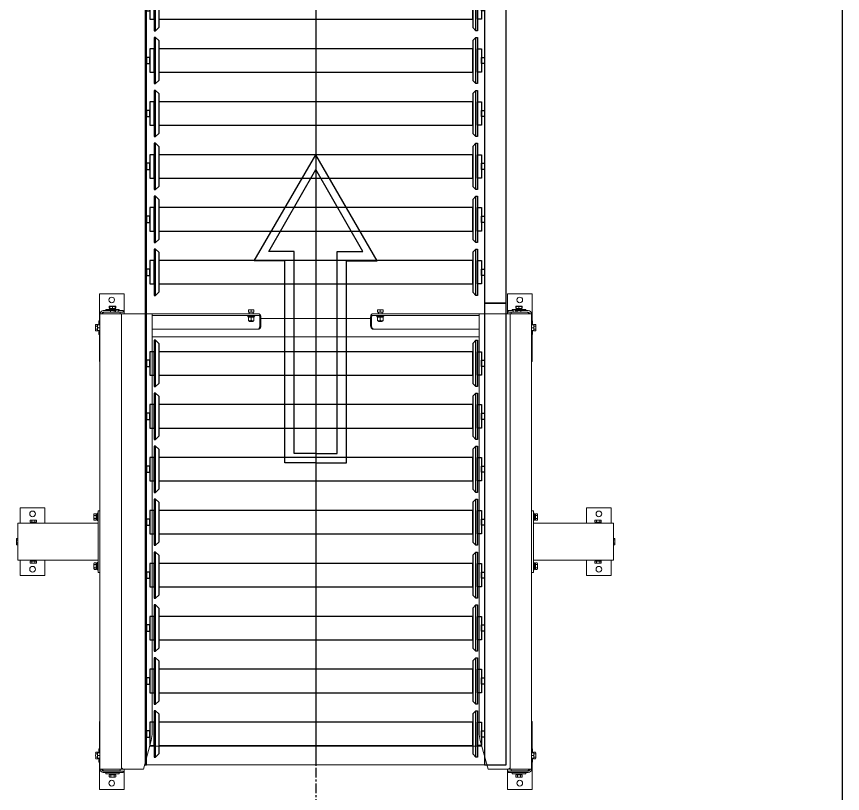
# Model space of a CAD drawing. Header units: millimetres. Extents: x 2509 to 128734, y 2492 to 91667.
# Drawn here: x 41537 to 44220, y 68305 to 70829 of the extents above; entities that cross this region are included whole.
import ezdxf
from ezdxf.enums import TextEntityAlignment as Align

# ---------------------------------------------------------------- set-up
doc = ezdxf.new("R2010")
doc.units = ezdxf.units.MM
doc.linetypes.add('CENTER', pattern=[50.8, 31.75, -6.35, 6.35, -6.35])
doc.linetypes.add('DOTE', pattern=[2.42, 2, -0.2, 0.02, -0.2])
for name, color, linetype in [('AXIS_TEXT', 7, 'Continuous'), ('DOTE', 1, 'DOTE'), ('TK', 255, 'Continuous'), ('规划设计-方案设计-文字标识', 255, 'Continuous'), ('规划设计-立库系统-编码', 255, 'Continuous'), ('规划设计-立库系统-辊式输送机', 5, 'Continuous')]:
    doc.layers.add(name, color=color, linetype=linetype)
doc.styles.add('COMPLEX', font='COMPLEX')

# ---------------------------------------------------------------- blocks, each defined once
blk = doc.blocks.new('12号建筑底图')
at = {"layer": 'DOTE'}
blk.add_line((53448.7, -305572.4), (53448.7, -255872.4), dxfattribs=at)
at = {"layer": 'AXIS_TEXT', "style": 'COMPLEX', "width": 0.736842}
blk.add_attdef('N', text='', height=900, dxfattribs=at).set_placement((122812.3, -249273.3), (123412.3, -249273.3), align=Align.FIT)
blk = doc.blocks.new('*U160')
at = {"layer": '规划设计-立库系统-辊式输送机', "color": 4}
for p, q in [((35, 964), (25, 974)), ((165, 964), (175, 974)), ((207, 964), (197, 974)), ((337, 964), (347, 974)), ((379, 964), (369, 974)), ((509, 964), (519, 974)), ((551, 964), (541, 974)), ((681, 964), (691, 974)), ((723, 964), (713, 974)), ((853, 964), (863, 974)), ((895, 964), (885, 974)), ((1025, 964), (1035, 974)), ((1067, 964), (1057, 974)), ((1197, 964), (1207, 974)), ((1239, 964), (1229, 974)), ((1369, 964), (1379, 974)), ((165, 964), (35, 964)), ((337, 964), (207, 964)), ((509, 964), (379, 964)), ((681, 964), (551, 964)), ((853, 964), (723, 964)), ((1025, 964), (895, 964)), ((1197, 964), (1067, 964)), ((1369, 964), (1239, 964)), ((35, -56), (25, -66)), ((165, -56), (35, -56)), ((165, -56), (175, -66)), ((207, -56), (197, -66)), ((337, -56), (207, -56)), ((337, -56), (347, -66)), ((379, -56), (369, -66)), ((509, -56), (379, -56)), ((509, -56), (519, -66)), ((551, -56), (541, -66)), ((681, -56), (551, -56)), ((681, -56), (691, -66)), ((723, -56), (713, -66)), ((853, -56), (723, -56)), ((853, -56), (863, -66)), ((895, -56), (885, -66)), ((1025, -56), (895, -56)), ((1025, -56), (1035, -66)), ((1067, -56), (1057, -66)), ((1197, -56), (1067, -56)), ((1197, -56), (1207, -66)), ((1239, -56), (1229, -66)), ((1369, -56), (1239, -56)), ((1369, -56), (1379, -66))]:
    blk.add_line(p, q, dxfattribs=at)
at = {"layer": '规划设计-立库系统-辊式输送机', "color": 1}
blk.add_line((1500, 454), (0, 454), dxfattribs=at)
at = {"layer": '规划设计-立库系统-辊式输送机', "color": 4}
for points in [[(1500, 1002), (0, 1002), (0, 1072), (1500, 1072)], [(110, 1002), (90, 1002), (90, 992), (110, 992)], [(282, 1002), (262, 1002), (262, 992), (282, 992)], [(454, 1002), (434, 1002), (434, 992), (454, 992)], [(626, 1002), (606, 1002), (606, 992), (626, 992)], [(798, 1002), (778, 1002), (778, 992), (798, 992)], [(970, 1002), (950, 1002), (950, 992), (970, 992)], [(1142, 1002), (1122, 1002), (1122, 992), (1142, 992)], [(1314, 1002), (1294, 1002), (1294, 992), (1314, 992)], [(175, 979), (25, 979), (25, 974), (175, 974)], [(138, 992), (62, 992), (62, 979), (138, 979)], [(347, 979), (197, 979), (197, 974), (347, 974)], [(310, 992), (234, 992), (234, 979), (310, 979)], [(519, 979), (369, 979), (369, 974), (519, 974)], [(482, 992), (406, 992), (406, 979), (482, 979)], [(691, 979), (541, 979), (541, 974), (691, 974)], [(654, 992), (578, 992), (578, 979), (654, 979)], [(863, 979), (713, 979), (713, 974), (863, 974)], [(826, 992), (750, 992), (750, 979), (826, 979)], [(1035, 979), (885, 979), (885, 974), (1035, 974)], [(998, 992), (922, 992), (922, 979), (998, 979)], [(1207, 979), (1057, 979), (1057, 974), (1207, 974)], [(1170, 992), (1094, 992), (1094, 979), (1170, 979)], [(1379, 979), (1229, 979), (1229, 974), (1379, 974)], [(1342, 992), (1266, 992), (1266, 979), (1342, 979)], [(138, -56), (62, -56), (62, 964), (138, 964)], [(310, -56), (234, -56), (234, 964), (310, 964)], [(482, -56), (406, -56), (406, 964), (482, 964)], [(654, -56), (578, -56), (578, 964), (654, 964)], [(826, -56), (750, -56), (750, 964), (826, 964)], [(998, -56), (922, -56), (922, 964), (998, 964)], [(1170, -56), (1094, -56), (1094, 964), (1170, 964)], [(1342, -56), (1266, -56), (1266, 964), (1342, 964)], [(175, -71), (25, -71), (25, -66), (175, -66)], [(138, -85), (62, -85), (62, -71), (138, -71)], [(347, -71), (197, -71), (197, -66), (347, -66)], [(310, -85), (234, -85), (234, -71), (310, -71)], [(519, -71), (369, -71), (369, -66), (519, -66)], [(482, -85), (406, -85), (406, -71), (482, -71)], [(691, -71), (541, -71), (541, -66), (691, -66)], [(654, -85), (578, -85), (578, -71), (654, -71)], [(863, -71), (713, -71), (713, -66), (863, -66)], [(826, -85), (750, -85), (750, -71), (826, -71)], [(1035, -71), (885, -71), (885, -66), (1035, -66)], [(998, -85), (922, -85), (922, -71), (998, -71)], [(1207, -71), (1057, -71), (1057, -66), (1207, -66)], [(1170, -85), (1094, -85), (1094, -71), (1170, -71)], [(1379, -71), (1229, -71), (1229, -66), (1379, -66)], [(1342, -85), (1266, -85), (1266, -71), (1342, -71)], [(1500, -100), (0, -100), (0, -95), (1500, -95)], [(110, -95), (90, -95), (90, -85), (110, -85)], [(282, -95), (262, -95), (262, -85), (282, -85)], [(454, -95), (434, -95), (434, -85), (454, -85)], [(626, -95), (606, -95), (606, -85), (626, -85)], [(798, -95), (778, -95), (778, -85), (798, -85)], [(970, -95), (950, -95), (950, -85), (970, -85)], [(1142, -95), (1122, -95), (1122, -85), (1142, -85)], [(1314, -95), (1294, -95), (1294, -85), (1314, -85)]]:
    blk.add_lwpolyline(points, close=True, dxfattribs=at)
blk = doc.blocks.new('*U162')
at = {"layer": '规划设计-立库系统-编码', "color": 3}
for p, q in [((0, 100), (30, 100)), ((656, 70), (686, 70)), ((0, -100), (30, -100))]:
    blk.add_line(p, q, dxfattribs=at)
for points in [[(0, 0), (0, 100), (656, 100), (656, 200), (1000, 0)], [(30, 0), (30, 70), (686, 70), (686, 152.6), (952.8, 0)], [(0, 0), (0, -100), (656, -100), (656, -200), (1000, 0)], [(30, 0), (30, -70), (686, -70), (686, -152.6), (952.8, 0)]]:
    blk.add_lwpolyline(points, dxfattribs=at)
blk = doc.blocks.new('A$C7A31615D')
at = {"color": 7, "linetype": 'Continuous', "lineweight": 15}
for p, q in [((349.1, 1610), (269.1, 1610)), ((269.1, 1610), (269.1, 1522)), ((349.1, 1545), (349.1, 1610)), ((1594.1, 1610), (1594.1, 1545)), ((1674.1, 1610), (1594.1, 1610)), ((1674.1, 1522), (1674.1, 1610)), ((289.6, 1559.5), (289.6, 1555.5)), ((289.6, 1559.5), (331.9, 1559.5)), ((302.6, 1570.1), (301.2, 1569.6)), ((301.2, 1563.2), (301.2, 1569.6)), ((306.4, 1563.2), (301.2, 1563.2)), ((302, 1562.6), (302, 1559.5)), ((302, 1562.6), (321.1, 1562.6)), ((302.6, 1570.1), (303.8, 1570.1)), ((302.8, 1563.2), (303.4, 1562.6)), ((303.8, 1570.1), (311.6, 1570.1)), ((306.4, 1569.6), (311.6, 1570.1)), ((306.4, 1563.2), (306.4, 1569.6)), ((316.8, 1563.2), (306.4, 1563.2)), ((311.6, 1570.1), (316.8, 1569.6)), ((311.6, 1570.1), (319.4, 1570.1)), ((316.8, 1569.6), (319.4, 1570.1)), ((316.8, 1563.2), (316.8, 1569.6)), ((322, 1563.2), (316.8, 1563.2)), ((319.4, 1570.1), (322, 1569.6)), ((319.4, 1570.1), (320.6, 1570.1)), ((319.8, 1562.6), (320.4, 1563.2)), ((322, 1569.6), (320.6, 1570.1)), ((321.1, 1559.5), (321.1, 1562.6)), ((322, 1563.2), (322, 1569.6)), ((331.9, 1559.5), (333.6, 1559.5)), ((333.6, 1555.5), (333.6, 1559.5)), ((1609.6, 1559.5), (1609.6, 1555.5)), ((1609.6, 1559.5), (1651.9, 1559.5)), ((1622.6, 1570.1), (1621.2, 1569.6)), ((1621.2, 1569.6), (1623.8, 1570.1)), ((1621.2, 1563.2), (1621.2, 1569.6)), ((1626.4, 1563.2), (1621.2, 1563.2)), ((1622, 1562.6), (1622, 1559.5)), ((1622, 1562.6), (1641.1, 1562.6)), ((1622.6, 1570.1), (1623.8, 1570.1)), ((1622.8, 1563.2), (1623.4, 1562.6)), ((1623.8, 1570.1), (1626.4, 1569.6)), ((1623.8, 1570.1), (1631.6, 1570.1)), ((1626.4, 1569.6), (1631.6, 1570.1)), ((1626.4, 1563.2), (1626.4, 1569.6)), ((1636.8, 1563.2), (1626.4, 1563.2)), ((1631.6, 1570.1), (1636.8, 1569.6)), ((1631.6, 1570.1), (1639.4, 1570.1)), ((1636.8, 1563.2), (1636.8, 1569.6)), ((1642, 1563.2), (1636.8, 1563.2)), ((1639.4, 1570.1), (1640.6, 1570.1)), ((1639.8, 1562.6), (1640.4, 1563.2)), ((1642, 1569.6), (1640.6, 1570.1)), ((1641.1, 1559.5), (1641.1, 1562.6)), ((1642, 1563.2), (1642, 1569.6)), ((1651.9, 1559.5), (1653.6, 1559.5)), ((1653.6, 1555.5), (1653.6, 1559.5)), ((270.6, 901), (270.6, 1545)), ((282.6, 1545), (270.6, 1545)), ((271.6, 1545), (271.6, 1545.5)), ((276.6, 1545), (276.6, 1545.5)), ((281.6, 1555.5), (336.6, 1555.5)), ((281.6, 1550.5), (336.6, 1550.5)), ((340.6, 1545), (282.6, 1545)), ((286.6, 1550), (326.6, 1550)), ((305.6, 1550.5), (305.6, 1550)), ((317.6, 1550), (317.6, 1550.5)), ((326.6, 1550), (336.6, 1550)), ((336.6, 1555.5), (346.6, 1555.5)), ((346.6, 1550.5), (336.6, 1550.5)), ((336.6, 1550), (336.6, 1545)), ((340.6, 1540), (340.6, 1545)), ((340.6, 1545), (345.6, 1545)), ((345.6, 1545), (340.6, 1540)), ((340.6, 1540), (340.6, 65)), ((345.6, 1545), (353.6, 1545)), ((346.6, 1555.5), (346.6, 1550.5)), ((353.6, 1545), (363, 1545)), ((363, 1545), (411, 1545)), ((411, 1545), (412, 1545)), ((412, 1545), (437.2, 1450.9)), ((1527.2, 1530), (416, 1530)), ((1531.2, 1545), (1506, 1450.9)), ((1532.2, 1545), (1531.2, 1545)), ((1580.2, 1545), (1532.2, 1545)), ((1589.6, 1545), (1580.2, 1545)), ((1597.6, 1545), (1589.6, 1545)), ((1596.6, 1550.5), (1596.6, 1555.5)), ((1596.6, 1555.5), (1606.6, 1555.5)), ((1606.6, 1550.5), (1596.6, 1550.5)), ((1602.6, 1545), (1597.6, 1545)), ((1597.6, 1545), (1602.6, 1540)), ((1602.6, 1540), (1602.6, 1545)), ((1602.6, 1545), (1660.6, 1545)), ((1602.6, 1540), (1602.6, 65)), ((1606.6, 1555.5), (1661.6, 1555.5)), ((1606.6, 1550.5), (1661.6, 1550.5)), ((1606.6, 1545), (1606.6, 1550)), ((1606.6, 1550), (1616.6, 1550)), ((1616.6, 1550), (1656.6, 1550)), ((1625.6, 1550.5), (1625.6, 1550)), ((1637.6, 1550), (1637.6, 1550.5)), ((1660.6, 1545), (1672.6, 1545)), ((1666.6, 1545.5), (1666.6, 1545)), ((1671.6, 1545.5), (1671.6, 1545)), ((1672.6, 1545), (1672.6, 901)), ((257.5, 1510.4), (257, 1509)), ((257, 1507.8), (257.5, 1510.4)), ((257.5, 1505.2), (257, 1507.8)), ((257, 1500), (257.5, 1505.2)), ((263.9, 1510.4), (257.5, 1510.4)), ((263.5, 1505.2), (257.5, 1505.2)), ((263.5, 1504.5), (264, 1509)), ((263.5, 1504.5), (263.5, 1509)), ((264, 1500), (263.5, 1504.5)), ((263.5, 1495.5), (263.5, 1504.5)), ((263.9, 1510.4), (263.9, 1509)), ((270.4, 1509), (264, 1509)), ((267.6, 1509.6), (264.5, 1509.6)), ((264.5, 1509), (264.5, 1509.6)), ((270.6, 1522), (267.6, 1522)), ((267.6, 1509), (267.6, 1522)), ((270.4, 1509), (270.4, 1500)), ((270.6, 1508.6), (270.4, 1508.8)), ((1675.6, 1522), (1672.6, 1522)), ((1672.8, 1508.8), (1672.6, 1508.6)), ((1672.8, 1509), (1679.2, 1509)), ((1672.8, 1500), (1672.8, 1509)), ((1675.6, 1522), (1675.6, 1509)), ((1678.7, 1509.6), (1675.6, 1509.6)), ((1678.7, 1509.6), (1678.7, 1509)), ((1679.2, 1509), (1679.7, 1504.5)), ((1679.7, 1509), (1679.2, 1509)), ((1679.7, 1504.5), (1679.2, 1500)), ((1679.3, 1510.4), (1685.7, 1510.4)), ((1679.3, 1509), (1679.3, 1510.4)), ((1679.7, 1509), (1679.7, 1504.5)), ((1679.7, 1505.2), (1685.7, 1505.2)), ((1679.7, 1504.5), (1679.7, 1495.5)), ((1686.2, 1509), (1685.7, 1510.4)), ((1685.7, 1510.4), (1686.2, 1507.8)), ((1686.2, 1507.8), (1685.7, 1505.2)), ((1686.2, 1509), (1686.2, 1507.8)), ((1686.2, 1507.8), (1686.2, 1500)), ((257.5, 1494.8), (257, 1500)), ((257, 1491), (257.5, 1489.6)), ((263.5, 1494.8), (257.5, 1494.8)), ((263.9, 1489.6), (257.5, 1489.6)), ((263.5, 1495.5), (264, 1500)), ((264, 1491), (263.5, 1495.5)), ((263.5, 1491), (263.5, 1495.5)), ((263.9, 1491), (263.9, 1489.6)), ((270.4, 1500), (264, 1500)), ((270.4, 1491), (264, 1491)), ((264.5, 1490.5), (264.5, 1491)), ((264.5, 1490.5), (267.6, 1490.5)), ((267.6, 1478), (267.6, 1491)), ((267.6, 1478), (270.6, 1478)), ((269.1, 1478), (269.1, 1390)), ((270.4, 1500), (270.4, 1491)), ((270.4, 1491.2), (270.6, 1491.4)), ((1672.6, 1491.4), (1672.8, 1491.2)), ((1672.6, 1478), (1675.6, 1478)), ((1672.8, 1500), (1679.2, 1500)), ((1672.8, 1491), (1672.8, 1500)), ((1672.8, 1491), (1679.2, 1491)), ((1674.1, 1390), (1674.1, 1478)), ((1675.6, 1491), (1675.6, 1478)), ((1675.6, 1490.5), (1678.7, 1490.5)), ((1678.7, 1491), (1678.7, 1490.5)), ((1679.2, 1491), (1679.7, 1491)), ((1679.3, 1489.6), (1679.3, 1491)), ((1679.3, 1489.6), (1685.7, 1489.6)), ((1679.7, 1495.5), (1679.7, 1491)), ((1679.7, 1494.8), (1685.7, 1494.8)), ((1685.7, 1494.8), (1686.2, 1492.2)), ((1686.2, 1492.2), (1685.7, 1489.6)), ((1685.7, 1489.6), (1686.2, 1491)), ((1686.2, 1500), (1686.2, 1492.2)), ((1686.2, 1492.2), (1686.2, 1491)), ((1511.1, 1470), (432.1, 1470)), ((440.6, 1425), (440.6, 65)), ((1502.6, 1425), (1502.6, 65)), ((269.1, 1390), (270.6, 1390)), ((1672.6, 1390), (1674.1, 1390)), ((12.1, 915), (12.1, 865)), ((92.1, 915), (12.1, 915)), ((92.1, 865), (92.1, 915)), ((1931.1, 915), (1851.1, 915)), ((1851.1, 915), (1851.1, 865)), ((1931.1, 865), (1931.1, 915)), ((252, 895.4), (251.5, 894)), ((251.5, 892.8), (251.5, 894)), ((251.5, 885), (251.5, 892.8)), ((251.5, 885), (252, 890.2)), ((258.4, 895.4), (252, 895.4)), ((258.4, 890.2), (252, 890.2)), ((258.4, 895.4), (258.4, 890.2)), ((259, 893.2), (258.4, 893.8)), ((258.4, 890.2), (258.4, 879.8)), ((262.1, 894.6), (259, 894.6)), ((259, 885), (259, 894.6)), ((259, 885), (262.1, 886.8)), ((264.6, 897), (262.1, 897)), ((262.1, 873), (262.1, 897)), ((264.6, 905), (270.6, 905)), ((264.6, 895), (264.6, 905)), ((264.6, 715), (264.6, 895)), ((270.6, 901), (270.6, 895)), ((270.6, 715), (270.6, 895)), ((1672.6, 905), (1678.6, 905)), ((1672.6, 895), (1672.6, 901)), ((1672.6, 895), (1672.6, 715)), ((1678.6, 905), (1678.6, 895)), ((1681.1, 897), (1678.6, 897)), ((1678.6, 895), (1678.6, 715)), ((1681.1, 897), (1681.1, 873)), ((1684.2, 894.6), (1681.1, 894.6)), ((1681.1, 885), (1684.2, 886.8)), ((1684.2, 894.6), (1684.2, 886.8)), ((1684.8, 893.8), (1684.2, 893.2)), ((1684.2, 886.8), (1684.2, 885)), ((1684.8, 890.2), (1684.8, 895.4)), ((1684.8, 895.4), (1691.2, 895.4)), ((1684.8, 890.2), (1691.2, 890.2)), ((1684.8, 879.8), (1684.8, 890.2)), ((1691.7, 894), (1691.2, 895.4)), ((1691.2, 895.4), (1691.7, 892.8)), ((1691.7, 892.8), (1691.2, 890.2)), ((1691.7, 894), (1691.7, 892.8)), ((1691.7, 892.8), (1691.7, 885)), ((4.6, 865), (4.6, 855)), ((4.6, 865), (264.6, 865)), ((45.6, 875.1), (44.2, 874.6)), ((44.2, 868.2), (44.2, 874.6)), ((49.4, 868.2), (44.2, 868.2)), ((45, 867.6), (45, 865)), ((45, 867.6), (64.1, 867.6)), ((45.6, 875.1), (46.8, 875.1)), ((45.8, 868.2), (46.4, 867.6)), ((46.8, 875.1), (54.6, 875.1)), ((49.4, 874.6), (54.6, 875.1)), ((49.4, 868.2), (49.4, 874.6)), ((59.8, 868.2), (49.4, 868.2)), ((54.6, 875.1), (59.8, 874.6)), ((54.6, 875.1), (62.4, 875.1)), ((59.8, 874.6), (62.4, 875.1)), ((59.8, 868.2), (59.8, 874.6)), ((65, 868.2), (59.8, 868.2)), ((62.4, 875.1), (65, 874.6)), ((62.4, 875.1), (63.6, 875.1)), ((62.8, 867.6), (63.4, 868.2)), ((65, 874.6), (63.6, 875.1)), ((64.1, 865), (64.1, 867.6)), ((65, 868.2), (65, 874.6)), ((252, 879.8), (251.5, 885)), ((251.5, 877.2), (251.5, 885)), ((251.5, 877.2), (252, 879.8)), ((252, 874.6), (251.5, 877.2)), ((251.5, 876), (251.5, 877.2)), ((251.5, 876), (252, 874.6)), ((258.4, 879.8), (252, 879.8)), ((258.4, 874.6), (252, 874.6)), ((258.4, 879.8), (258.4, 874.6)), ((258.4, 876.2), (259, 876.8)), ((259, 883.2), (259, 885)), ((262.1, 885), (259, 883.2)), ((259, 875.5), (259, 883.2)), ((259, 875.5), (262.1, 875.5)), ((262.1, 873), (264.6, 873)), ((1678.6, 873), (1681.1, 873)), ((1938.6, 865), (1678.6, 865)), ((1684.2, 885), (1681.1, 883.2)), ((1681.1, 875.5), (1684.2, 875.5)), ((1684.2, 885), (1684.2, 875.5)), ((1684.2, 876.8), (1684.8, 876.2)), ((1684.8, 879.8), (1691.2, 879.8)), ((1684.8, 874.6), (1684.8, 879.8)), ((1684.8, 874.6), (1691.2, 874.6)), ((1691.2, 879.8), (1691.7, 877.2)), ((1691.7, 877.2), (1691.2, 874.6)), ((1691.2, 874.6), (1691.7, 876)), ((1691.7, 885), (1691.7, 877.2)), ((1691.7, 877.2), (1691.7, 876)), ((1879.6, 875.1), (1878.2, 874.6)), ((1878.2, 868.2), (1878.2, 874.6)), ((1883.4, 868.2), (1878.2, 868.2)), ((1879, 867.6), (1879, 865)), ((1879, 867.6), (1898.1, 867.6)), ((1879.6, 875.1), (1880.8, 875.1)), ((1879.8, 868.2), (1880.4, 867.6)), ((1880.8, 875.1), (1888.6, 875.1)), ((1883.4, 874.6), (1888.6, 875.1)), ((1883.4, 868.2), (1883.4, 874.6)), ((1893.8, 868.2), (1883.4, 868.2)), ((1888.6, 875.1), (1893.8, 874.6)), ((1888.6, 875.1), (1896.4, 875.1)), ((1893.8, 874.6), (1896.4, 875.1)), ((1893.8, 868.2), (1893.8, 874.6)), ((1899, 868.2), (1893.8, 868.2)), ((1896.4, 875.1), (1899, 874.6)), ((1896.4, 875.1), (1897.6, 875.1)), ((1896.8, 867.6), (1897.4, 868.2)), ((1899, 874.6), (1897.6, 875.1)), ((1898.1, 865), (1898.1, 867.6)), ((1899, 868.2), (1899, 874.6)), ((1938.6, 855), (1938.6, 865)), ((4.6, 855), (4.6, 755)), ((1938.6, 755), (1938.6, 855)), ((0.5, 815.4), (0, 814)), ((0, 812.8), (0.5, 815.4)), ((0, 812.8), (0, 814)), ((0.5, 810.2), (0, 812.8)), ((0, 805), (0, 812.8)), ((0, 805), (0.5, 810.2)), ((0.5, 799.8), (0, 805)), ((0, 797.2), (0, 805)), ((4.6, 815.4), (0.5, 815.4)), ((4.6, 810.2), (0.5, 810.2)), ((1938.6, 815.4), (1942.7, 815.4)), ((1938.6, 810.2), (1942.7, 810.2)), ((1943.2, 814), (1942.7, 815.4)), ((1942.7, 815.4), (1943.2, 812.8)), ((1943.2, 812.8), (1942.7, 810.2)), ((1943.2, 814), (1943.2, 812.8)), ((1943.2, 812.8), (1943.2, 805)), ((1943.2, 805), (1943.2, 797.2)), ((0, 796), (0, 797.2)), ((0, 796), (0.5, 794.6)), ((4.6, 799.8), (0.5, 799.8)), ((4.6, 794.6), (0.5, 794.6)), ((1938.6, 799.8), (1942.7, 799.8)), ((1938.6, 794.6), (1942.7, 794.6)), ((1942.7, 799.8), (1943.2, 797.2)), ((1943.2, 797.2), (1942.7, 794.6)), ((1942.7, 794.6), (1943.2, 796)), ((1943.2, 797.2), (1943.2, 796)), ((4.6, 755), (4.6, 745)), ((1938.6, 745), (1938.6, 755)), ((4.6, 745), (264.6, 745)), ((12.1, 745), (12.1, 695)), ((44.2, 741.8), (44.2, 735.4)), ((44.2, 741.8), (49.4, 741.8)), ((44.2, 735.4), (45.6, 734.9)), ((45, 745), (45, 742.4)), ((54.6, 742.4), (45, 742.4)), ((46.8, 734.9), (45.6, 734.9)), ((46.4, 742.4), (45.8, 741.8)), ((54.6, 734.9), (46.8, 734.9)), ((49.4, 741.8), (49.4, 735.4)), ((49.4, 741.8), (59.8, 741.8)), ((54.6, 734.9), (49.4, 735.4)), ((54.6, 742.4), (53.1, 745)), ((56.4, 742.4), (54.6, 742.4)), ((59.8, 735.4), (54.6, 734.9)), ((62.4, 734.9), (54.6, 734.9)), ((54.9, 745), (56.4, 742.4)), ((64.1, 742.4), (56.4, 742.4)), ((59.8, 741.8), (59.8, 735.4)), ((59.8, 741.8), (65, 741.8)), ((62.4, 734.9), (59.8, 735.4)), ((65, 735.4), (62.4, 734.9)), ((63.6, 734.9), (62.4, 734.9)), ((63.4, 741.8), (62.8, 742.4)), ((63.6, 734.9), (65, 735.4)), ((64.1, 742.4), (64.1, 745)), ((65, 741.8), (65, 735.4)), ((92.1, 695), (92.1, 745)), ((252, 735.4), (251.5, 734)), ((251.5, 732.8), (251.5, 734)), ((251.5, 725), (251.5, 732.8)), ((251.5, 725), (252, 730.2)), ((252, 719.8), (251.5, 725)), ((251.5, 717.2), (251.5, 725)), ((258.4, 735.4), (252, 735.4)), ((258.4, 730.2), (252, 730.2)), ((258.4, 735.4), (258.4, 730.2)), ((259, 733.2), (258.4, 733.8)), ((258.4, 730.2), (258.4, 719.8)), ((262.1, 734.6), (259, 734.6)), ((259, 725), (259, 734.6)), ((259, 725), (262.1, 726.8)), ((259, 723.2), (259, 725)), ((262.1, 725), (259, 723.2)), ((264.6, 737), (262.1, 737)), ((262.1, 713), (262.1, 737)), ((1938.6, 745), (1678.6, 745)), ((1681.1, 737), (1678.6, 737)), ((1681.1, 737), (1681.1, 713)), ((1684.2, 734.6), (1681.1, 734.6)), ((1681.1, 725), (1684.2, 726.8)), ((1684.2, 725), (1681.1, 723.2)), ((1684.2, 734.6), (1684.2, 726.8)), ((1684.8, 733.8), (1684.2, 733.2)), ((1684.2, 726.8), (1684.2, 725)), ((1684.2, 725), (1684.2, 715.5)), ((1684.8, 735.4), (1691.2, 735.4)), ((1684.8, 730.2), (1684.8, 735.4)), ((1684.8, 730.2), (1691.2, 730.2)), ((1684.8, 719.8), (1684.8, 730.2)), ((1691.7, 734), (1691.2, 735.4)), ((1691.2, 735.4), (1691.7, 732.8)), ((1691.7, 732.8), (1691.2, 730.2)), ((1691.7, 734), (1691.7, 732.8)), ((1691.7, 732.8), (1691.7, 725)), ((1691.7, 725), (1691.7, 717.2)), ((1851.1, 745), (1851.1, 695)), ((1878.2, 741.8), (1878.2, 735.4)), ((1878.2, 741.8), (1883.4, 741.8)), ((1878.2, 735.4), (1879.6, 734.9)), ((1879, 745), (1879, 742.4)), ((1888.6, 742.4), (1879, 742.4)), ((1880.8, 734.9), (1879.6, 734.9)), ((1880.4, 742.4), (1879.8, 741.8)), ((1888.6, 734.9), (1880.8, 734.9)), ((1883.4, 741.8), (1883.4, 735.4)), ((1883.4, 741.8), (1893.8, 741.8)), ((1888.6, 734.9), (1883.4, 735.4)), ((1888.6, 742.4), (1887.1, 745)), ((1890.4, 742.4), (1888.6, 742.4)), ((1893.8, 735.4), (1888.6, 734.9)), ((1896.4, 734.9), (1888.6, 734.9)), ((1888.9, 745), (1890.4, 742.4)), ((1898.1, 742.4), (1890.4, 742.4)), ((1893.8, 741.8), (1893.8, 735.4)), ((1893.8, 741.8), (1899, 741.8)), ((1896.4, 734.9), (1893.8, 735.4)), ((1899, 735.4), (1896.4, 734.9)), ((1897.6, 734.9), (1896.4, 734.9)), ((1897.4, 741.8), (1896.8, 742.4)), ((1897.6, 734.9), (1899, 735.4)), ((1898.1, 742.4), (1898.1, 745)), ((1899, 741.8), (1899, 735.4)), ((1931.1, 695), (1931.1, 745)), ((251.5, 717.2), (252, 719.8)), ((252, 714.6), (251.5, 717.2)), ((251.5, 716), (251.5, 717.2)), ((251.5, 716), (252, 714.6)), ((258.4, 719.8), (252, 719.8)), ((258.4, 714.6), (252, 714.6)), ((258.4, 719.8), (258.4, 714.6)), ((258.4, 716.2), (259, 716.8)), ((259, 715.5), (259, 723.2)), ((259, 715.5), (262.1, 715.5)), ((262.1, 713), (264.6, 713)), ((264.6, 705), (264.6, 715)), ((270.6, 705), (264.6, 705)), ((270.6, 715), (270.6, 709)), ((270.6, 65), (270.6, 709)), ((1672.6, 709), (1672.6, 715)), ((1672.6, 709), (1672.6, 65)), ((1678.6, 705), (1672.6, 705)), ((1678.6, 715), (1678.6, 705)), ((1678.6, 713), (1681.1, 713)), ((1681.1, 715.5), (1684.2, 715.5)), ((1684.2, 716.8), (1684.8, 716.2)), ((1684.8, 719.8), (1691.2, 719.8)), ((1684.8, 714.6), (1684.8, 719.8)), ((1684.8, 714.6), (1691.2, 714.6)), ((1691.2, 719.8), (1691.7, 717.2)), ((1691.7, 717.2), (1691.2, 714.6)), ((1691.2, 714.6), (1691.7, 716)), ((1691.7, 717.2), (1691.7, 716)), ((12.1, 695), (92.1, 695)), ((1851.1, 695), (1931.1, 695)), ((269.1, 220), (269.1, 132)), ((270.6, 220), (269.1, 220)), ((1674.1, 220), (1672.6, 220)), ((1674.1, 132), (1674.1, 220)), ((1502.6, 140), (440.6, 140)), ((257.5, 120.4), (257, 119)), ((257, 117.8), (257.5, 120.4)), ((257, 117.8), (257, 119)), ((257.5, 115.2), (257, 117.8)), ((257, 110), (257, 117.8)), ((257, 110), (257.5, 115.2)), ((257.5, 104.8), (257, 110)), ((257, 102.2), (257, 110)), ((263.9, 120.4), (257.5, 120.4)), ((263.5, 115.2), (257.5, 115.2)), ((263.5, 114.5), (264, 119)), ((263.5, 114.5), (263.5, 119)), ((263.5, 105.5), (263.5, 114.5)), ((264, 110), (263.5, 114.5)), ((263.5, 105.5), (264, 110)), ((263.9, 120.4), (263.9, 119)), ((270.4, 119), (264, 119)), ((270.4, 110), (264, 110)), ((267.6, 119.6), (264.5, 119.6)), ((264.5, 119), (264.5, 119.6)), ((270.6, 132), (267.6, 132)), ((267.6, 119), (267.6, 132)), ((270.4, 119), (270.4, 110)), ((270.6, 118.6), (270.4, 118.8)), ((270.4, 110), (270.4, 101)), ((782.3, 115), (440.6, 115)), ((782.3, 115), (785.3, 115)), ((1157.9, 115), (1160.9, 115)), ((1502.6, 115), (1160.9, 115)), ((1675.6, 132), (1672.6, 132)), ((1672.8, 118.8), (1672.6, 118.6)), ((1672.8, 119), (1679.2, 119)), ((1672.8, 110), (1672.8, 119)), ((1672.8, 110), (1679.2, 110)), ((1672.8, 101), (1672.8, 110)), ((1675.6, 132), (1675.6, 119)), ((1678.7, 119.6), (1675.6, 119.6)), ((1678.7, 119.6), (1678.7, 119)), ((1679.2, 119), (1679.7, 114.5)), ((1679.7, 119), (1679.2, 119)), ((1679.7, 114.5), (1679.2, 110)), ((1679.3, 119), (1679.3, 120.4)), ((1679.3, 120.4), (1685.7, 120.4)), ((1679.7, 119), (1679.7, 114.5)), ((1679.7, 115.2), (1685.7, 115.2)), ((1679.7, 114.5), (1679.7, 105.5)), ((1686.2, 119), (1685.7, 120.4)), ((1685.7, 120.4), (1686.2, 117.8)), ((1686.2, 117.8), (1685.7, 115.2)), ((1686.2, 119), (1686.2, 117.8)), ((1686.2, 117.8), (1686.2, 110)), ((1686.2, 110), (1686.2, 102.2)), ((257, 101), (257, 102.2)), ((257, 101), (257.5, 99.6)), ((263.5, 104.8), (257.5, 104.8)), ((263.9, 99.6), (257.5, 99.6)), ((264, 101), (263.5, 105.5)), ((263.5, 101), (263.5, 105.5)), ((263.9, 101), (263.9, 99.6)), ((270.4, 101), (264, 101)), ((264.5, 100.5), (264.5, 101)), ((264.5, 100.5), (267.6, 100.5)), ((267.6, 88), (267.6, 101)), ((267.6, 88), (270.6, 88)), ((269.1, 88), (269.1, 0)), ((270.4, 101.2), (270.6, 101.4)), ((753.4, 87.8), (753, 87.6)), ((753, 86.8), (753, 76.6)), ((753.4, 87.8), (754.6, 87.8)), ((754.6, 87.8), (770.7, 87.8)), ((756.6, 90), (756, 89.4)), ((756, 89.4), (756, 87.8)), ((768, 89.4), (756, 89.4)), ((756.6, 90), (767.4, 90)), ((762, 86.8), (762, 76.6)), ((768, 89.4), (767.4, 90)), ((768, 87.8), (768, 89.4)), ((771.1, 87.6), (770.7, 87.8)), ((771, 86.8), (771, 76.6)), ((790.1, 75), (790.1, 105)), ((793.2, 75), (793.2, 105)), ((1150, 75), (1150, 105)), ((1153.1, 75), (1153.1, 105)), ((1172.5, 87.8), (1172.1, 87.6)), ((1172.2, 86.8), (1172.2, 76.6)), ((1172.5, 87.8), (1189.8, 87.8)), ((1175.8, 90), (1175.2, 89.4)), ((1175.2, 89.4), (1175.2, 87.8)), ((1187.2, 89.4), (1175.2, 89.4)), ((1175.8, 90), (1186.6, 90)), ((1181.2, 86.8), (1181.2, 76.6)), ((1187.2, 89.4), (1186.6, 90)), ((1187.2, 87.8), (1187.2, 89.4)), ((1190.2, 87.6), (1189.8, 87.8)), ((1190.2, 86.8), (1190.2, 76.6)), ((1672.6, 101.4), (1672.8, 101.2)), ((1672.6, 88), (1675.6, 88)), ((1672.8, 101), (1679.2, 101)), ((1674.1, 0), (1674.1, 88)), ((1675.6, 101), (1675.6, 88)), ((1675.6, 100.5), (1678.7, 100.5)), ((1678.7, 101), (1678.7, 100.5)), ((1679.2, 101), (1679.7, 101)), ((1679.3, 99.6), (1679.3, 101)), ((1679.3, 99.6), (1685.7, 99.6)), ((1679.7, 105.5), (1679.7, 101)), ((1679.7, 104.8), (1685.7, 104.8)), ((1685.7, 104.8), (1686.2, 102.2)), ((1686.2, 102.2), (1685.7, 99.6)), ((1685.7, 99.6), (1686.2, 101)), ((1686.2, 102.2), (1686.2, 101)), ((282.6, 65), (270.6, 65)), ((271.6, 64.5), (271.6, 65)), ((276.6, 64.5), (276.6, 65)), ((305.6, 59.5), (281.6, 59.5)), ((305.6, 54.5), (281.6, 54.5)), ((340.6, 65), (282.6, 65)), ((326.6, 60), (286.6, 60)), ((289.6, 54.5), (289.6, 50.5)), ((299.6, 54), (299.6, 51.5)), ((323.6, 54), (299.6, 54)), ((305.6, 60), (305.6, 54)), ((317.6, 54), (317.6, 60)), ((317.6, 59.4), (321.6, 59.4)), ((321.6, 59.4), (321.6, 54)), ((321.6, 59.4), (330.6, 59.4)), ((323.6, 51.5), (323.6, 54)), ((336.6, 60), (326.6, 60)), ((330.4, 59.4), (329.8, 60)), ((336.6, 59.5), (330.3, 59.5)), ((330.6, 59.4), (330.6, 53)), ((336.6, 54.5), (330.6, 54.5)), ((333.6, 50.5), (333.6, 54.5)), ((336.6, 65), (336.6, 60)), ((336.6, 59.5), (346.6, 59.5)), ((346.6, 54.5), (336.6, 54.5)), ((340.6, 65), (384.2, 65)), ((346.6, 59.5), (346.6, 54.5)), ((349.1, 0), (349.1, 65)), ((384.2, 65), (393.3, 65)), ((393.3, 65), (439.7, 65)), ((439.7, 65), (440.6, 65)), ((754.5, 70), (440.6, 70)), ((754.5, 65), (440.6, 65)), ((750, 72.5), (750, 70)), ((750, 72.5), (773.1, 72.5)), ((752.5, 75.6), (752.5, 72.5)), ((752.5, 75.6), (771.6, 75.6)), ((753, 75.8), (753.4, 75.6)), ((753, 59.4), (753, 53)), ((753, 59.4), (762, 59.4)), ((753.8, 60), (753.2, 59.4)), ((770.3, 60), (753.8, 60)), ((754.5, 70), (768.5, 70)), ((768.5, 65), (754.5, 65)), ((756, 65), (756, 60)), ((762, 59.4), (762, 53)), ((762, 59.4), (771, 59.4)), ((768, 60), (768, 65)), ((768.5, 70), (787, 70)), ((768.5, 65), (787, 65)), ((770.9, 59.4), (770.3, 60)), ((770.7, 75.6), (771.1, 75.8)), ((771, 59.4), (771, 53)), ((771.6, 72.5), (771.6, 75.6)), ((773.1, 72.5), (774, 72.5)), ((774, 70), (774, 72.5)), ((1150, 80), (793.2, 80)), ((1174.7, 70), (1156.2, 70)), ((1174.7, 65), (1156.2, 65)), ((1169.2, 72.5), (1169.2, 70)), ((1169.2, 72.5), (1192.2, 72.5)), ((1171.6, 75.6), (1171.6, 72.5)), ((1171.6, 75.6), (1190.7, 75.6)), ((1172.1, 75.8), (1172.5, 75.6)), ((1172.2, 59.4), (1172.2, 53)), ((1172.2, 59.4), (1181.2, 59.4)), ((1172.9, 60), (1172.3, 59.4)), ((1189.4, 60), (1172.9, 60)), ((1174.7, 70), (1188.7, 70)), ((1188.7, 65), (1174.7, 65)), ((1175.2, 65), (1175.2, 60)), ((1181.2, 59.4), (1181.2, 53)), ((1181.2, 59.4), (1190.2, 59.4)), ((1187.2, 60), (1187.2, 65)), ((1502.6, 70), (1188.7, 70)), ((1502.6, 65), (1188.7, 65)), ((1190, 59.4), (1189.4, 60)), ((1189.8, 75.6), (1190.2, 75.8)), ((1190.2, 59.4), (1190.2, 53)), ((1190.7, 72.5), (1190.7, 75.6)), ((1192.2, 72.5), (1193.2, 72.5)), ((1193.2, 70), (1193.2, 72.5)), ((1503.5, 65), (1502.6, 65)), ((1549.9, 65), (1503.5, 65)), ((1559, 65), (1549.9, 65)), ((1602.6, 65), (1559, 65)), ((1594.1, 65), (1594.1, 0)), ((1596.6, 54.5), (1596.6, 59.5)), ((1596.6, 59.5), (1606.6, 59.5)), ((1606.6, 54.5), (1596.6, 54.5)), ((1602.6, 65), (1660.6, 65)), ((1606.6, 60), (1606.6, 65)), ((1616.6, 60), (1606.6, 60)), ((1612.9, 59.5), (1606.6, 59.5)), ((1612.6, 54.5), (1606.6, 54.5)), ((1609.6, 54.5), (1609.6, 50.5)), ((1612.6, 59.4), (1612.6, 53)), ((1612.6, 59.4), (1621.6, 59.4)), ((1613.4, 60), (1612.8, 59.4)), ((1656.6, 60), (1616.6, 60)), ((1619.6, 54), (1619.6, 51.5)), ((1643.6, 54), (1619.6, 54)), ((1621.6, 59.4), (1621.6, 54)), ((1621.6, 59.4), (1625.6, 59.4)), ((1625.6, 60), (1625.6, 54)), ((1637.6, 54), (1637.6, 60)), ((1661.6, 59.5), (1637.6, 59.5)), ((1661.6, 54.5), (1637.6, 54.5)), ((1643.6, 51.5), (1643.6, 54)), ((1653.6, 50.5), (1653.6, 54.5)), ((1660.6, 65), (1672.6, 65)), ((1666.6, 65), (1666.6, 64.5)), ((1671.6, 65), (1671.6, 64.5)), ((302, 50.5), (289.6, 50.5)), ((323.6, 51.5), (299.6, 51.5)), ((301.2, 46.8), (301.2, 40.4)), ((301.2, 46.8), (302.6, 46.8)), ((301.2, 40.4), (302.6, 39.9)), ((302, 51.5), (302, 48.4)), ((302, 48.4), (302, 47.4)), ((311.6, 48.4), (302, 48.4)), ((302.6, 47.4), (302, 47.4)), ((302.6, 47.8), (302.6, 41.4)), ((302.6, 47.8), (311.6, 47.8)), ((307.1, 40.9), (302.6, 41.4)), ((307.1, 40.9), (302.6, 40.9)), ((303.8, 39.9), (302.6, 39.9)), ((303.4, 48.4), (302.8, 47.8)), ((311.6, 39.9), (303.8, 39.9)), ((306.4, 40.9), (306.4, 40.4)), ((311.6, 39.9), (306.4, 40.4)), ((311.6, 41.4), (307.1, 40.9)), ((316.1, 40.9), (307.1, 40.9)), ((311.6, 48.4), (309.8, 51.5)), ((311.6, 51.5), (313.4, 48.4)), ((313.4, 48.4), (311.6, 48.4)), ((311.6, 47.8), (311.6, 41.4)), ((311.6, 47.8), (320.6, 47.8)), ((316.1, 40.9), (311.6, 41.4)), ((316.8, 40.4), (311.6, 39.9)), ((319.4, 39.9), (311.6, 39.9)), ((321.1, 48.4), (313.4, 48.4)), ((320.6, 41.4), (316.1, 40.9)), ((320.6, 40.9), (316.1, 40.9)), ((316.8, 40.9), (316.8, 40.4)), ((319.4, 39.9), (316.8, 40.4)), ((322, 40.4), (319.4, 39.9)), ((320.6, 39.9), (319.4, 39.9)), ((320.4, 47.8), (319.8, 48.4)), ((320.6, 47.8), (320.6, 41.4)), ((321.1, 47.4), (320.6, 47.4)), ((320.6, 46.8), (322, 46.8)), ((320.6, 39.9), (322, 40.4)), ((321.1, 48.4), (321.1, 51.5)), ((333.6, 50.5), (321.1, 50.5)), ((321.1, 47.4), (321.1, 48.4)), ((322, 46.8), (322, 40.4)), ((326.1, 52.5), (323.6, 52.8)), ((326.1, 52.5), (323.6, 52.5)), ((330.6, 53), (326.1, 52.5)), ((330.6, 52.5), (326.1, 52.5)), ((757.5, 52.5), (753, 53)), ((757.5, 52.5), (753, 52.5)), ((762, 53), (757.5, 52.5)), ((766.5, 52.5), (757.5, 52.5)), ((766.5, 52.5), (762, 53)), ((771, 53), (766.5, 52.5)), ((771, 52.5), (766.5, 52.5)), ((1176.7, 52.5), (1172.2, 53)), ((1176.7, 52.5), (1172.2, 52.5)), ((1181.2, 53), (1176.7, 52.5)), ((1185.7, 52.5), (1176.7, 52.5)), ((1185.7, 52.5), (1181.2, 53)), ((1190.2, 53), (1185.7, 52.5)), ((1190.2, 52.5), (1185.7, 52.5)), ((1622, 50.5), (1609.6, 50.5)), ((1617.1, 52.5), (1612.6, 53)), ((1617.1, 52.5), (1612.6, 52.5)), ((1619.6, 52.8), (1617.1, 52.5)), ((1619.6, 52.5), (1617.1, 52.5)), ((1643.6, 51.5), (1619.6, 51.5)), ((1621.2, 46.8), (1621.2, 40.4)), ((1621.2, 46.8), (1622.6, 46.8)), ((1621.2, 40.4), (1622.6, 39.9)), ((1623.8, 39.9), (1621.2, 40.4)), ((1622, 51.5), (1622, 48.4)), ((1622, 48.4), (1622, 47.4)), ((1631.6, 48.4), (1622, 48.4)), ((1622.6, 47.4), (1622, 47.4)), ((1622.6, 47.8), (1622.6, 41.4)), ((1622.6, 47.8), (1631.6, 47.8)), ((1627.1, 40.9), (1622.6, 41.4)), ((1627.1, 40.9), (1622.6, 40.9)), ((1623.8, 39.9), (1622.6, 39.9)), ((1623.4, 48.4), (1622.8, 47.8)), ((1626.4, 40.4), (1623.8, 39.9)), ((1631.6, 39.9), (1623.8, 39.9)), ((1626.4, 40.9), (1626.4, 40.4)), ((1631.6, 39.9), (1626.4, 40.4)), ((1631.6, 41.4), (1627.1, 40.9)), ((1636.1, 40.9), (1627.1, 40.9)), ((1631.6, 48.4), (1629.8, 51.5)), ((1631.6, 51.5), (1633.4, 48.4)), ((1633.4, 48.4), (1631.6, 48.4)), ((1631.6, 47.8), (1631.6, 41.4)), ((1631.6, 47.8), (1640.6, 47.8)), ((1636.1, 40.9), (1631.6, 41.4)), ((1636.8, 40.4), (1631.6, 39.9)), ((1639.4, 39.9), (1631.6, 39.9)), ((1641.1, 48.4), (1633.4, 48.4)), ((1640.6, 41.4), (1636.1, 40.9)), ((1640.6, 40.9), (1636.1, 40.9)), ((1636.8, 40.9), (1636.8, 40.4)), ((1640.6, 39.9), (1639.4, 39.9)), ((1640.4, 47.8), (1639.8, 48.4)), ((1640.6, 47.8), (1640.6, 41.4)), ((1641.1, 47.4), (1640.6, 47.4)), ((1640.6, 46.8), (1642, 46.8)), ((1640.6, 39.9), (1642, 40.4)), ((1641.1, 48.4), (1641.1, 51.5)), ((1653.6, 50.5), (1641.1, 50.5)), ((1641.1, 47.4), (1641.1, 48.4)), ((1642, 46.8), (1642, 40.4)), ((269.1, 0), (349.1, 0)), ((1594.1, 0), (1674.1, 0))]:
    blk.add_line(p, q, dxfattribs=at)
at = {"color": 7, "linetype": 'Continuous', "lineweight": 15, "flags": 128}
for points in [[(790.1, 105), (790, 107), (789.5, 108.8), (788.8, 110.6), (787.8, 112.1), (786.6, 113.3), (785.3, 114.2), (783.8, 114.8), (782.3, 115)], [(785.3, 115), (786.9, 114.8), (788.4, 114.2), (789.7, 113.3), (790.9, 112.1), (791.9, 110.6), (792.6, 108.8), (793.1, 107), (793.2, 105)], [(1150, 105), (1150.1, 107), (1150.6, 108.8), (1151.3, 110.6), (1152.3, 112.1), (1153.5, 113.3), (1154.8, 114.2), (1156.3, 114.8), (1157.9, 115)], [(1160.9, 115), (1159.4, 114.8), (1157.9, 114.2), (1156.6, 113.3), (1155.4, 112.1), (1154.4, 110.6), (1153.7, 108.8), (1153.2, 107), (1153.1, 105)], [(787, 70), (787.6, 70.1), (788.2, 70.4), (788.7, 70.8), (789.2, 71.5), (789.6, 72.2), (789.9, 73.1), (790.1, 74), (790.1, 75)], [(787, 65), (788.2, 65.2), (789.4, 65.8), (790.5, 66.7), (791.4, 67.9), (792.2, 69.4), (792.7, 71.2), (793.1, 73), (793.2, 75)], [(1156.2, 65), (1155, 65.2), (1153.8, 65.8), (1152.7, 66.7), (1151.8, 67.9), (1151, 69.4), (1150.5, 71.2), (1150.1, 73), (1150, 75)], [(1156.2, 70), (1155.6, 70.1), (1155, 70.4), (1154.4, 70.8), (1154, 71.5), (1153.6, 72.2), (1153.3, 73.1), (1153.1, 74), (1153.1, 75)]]:
    blk.add_lwpolyline(points, dxfattribs=at)
at = {"color": 7, "linetype": 'Continuous', "lineweight": 15}
for centre in [(309.1, 1590), (1634.1, 1590), (52.1, 895), (1891.1, 895), (52.1, 715), (1891.1, 715), (309.1, 20), (1634.1, 20)]:
    blk.add_circle(centre, 9.25, dxfattribs=at)
for centre, radius, start, end in [((281.6, 1545.5), 10, 90, 180), ((281.6, 1545.5), 5, 90, 180), ((286.6, 1540), 10, 90, 150), ((1656.6, 1540), 10, 30, 90), ((1661.6, 1545.5), 10, 0, 90), ((1661.6, 1545.5), 5, 0, 90), ((340.6, 1425), 100, 0, 15), ((1602.6, 1425), 100, 165, 180), ((281.6, 64.5), 10, 180, 270), ((281.6, 64.5), 5, 180, 270), ((286.6, 70), 10, 210, 270), ((1656.6, 70), 10, 270, 330), ((1661.6, 64.5), 5, 270, 0), ((1661.6, 64.5), 10, 270, 0)]:
    blk.add_arc(centre, radius, start, end, dxfattribs=at)
for points, knots in [([(301.2, 1569.6), (301.4, 1569.7), (302.3, 1570), (303.2, 1570), (303.8, 1570.1)], [0, 0, 0, 0, 0.253067, 1, 1, 1, 1]), ([(303.8, 1570.1), (304.7, 1570), (305.5, 1569.9), (306.4, 1569.6), (306.4, 1569.6)], [0, 0, 0, 0, 0.973005, 1, 1, 1, 1]), ([(1636.8, 1569.6), (1636.8, 1569.6), (1637.7, 1569.9), (1638.5, 1570), (1639.4, 1570.1)], [0, 0, 0, 0, 0.026995, 1, 1, 1, 1]), ([(1639.4, 1570.1), (1640, 1570), (1640.9, 1570), (1641.8, 1569.7), (1642, 1569.6)], [0, 0, 0, 0, 0.746933, 1, 1, 1, 1]), ([(264, 1509), (264, 1509), (263.7, 1509), (263.6, 1509), (263.5, 1509)], [0, 0, 0, 0, 0.026995, 1, 1, 1, 1]), ([(1685.7, 1505.2), (1685.8, 1504.8), (1686.1, 1503), (1686.1, 1501.3), (1686.2, 1500)], [0, 0, 0, 0, 0.253067, 1, 1, 1, 1]), ([(257, 1492.2), (257.1, 1493.1), (257.2, 1493.9), (257.5, 1494.8), (257.5, 1494.8)], [0, 0, 0, 0, 0.973005, 1, 1, 1, 1]), ([(257.5, 1489.6), (257.4, 1489.8), (257.1, 1490.7), (257.1, 1491.6), (257, 1492.2)], [0, 0, 0, 0, 0.253067, 1, 1, 1, 1]), ([(263.5, 1491), (263.6, 1491), (263.7, 1491), (264, 1491), (264, 1491)], [0, 0, 0, 0, 0.973005, 1, 1, 1, 1]), ([(1679.2, 1500), (1679.3, 1499.6), (1679.6, 1498.1), (1679.6, 1496.6), (1679.7, 1495.5)], [0, 0, 0, 0, 0.253067, 1, 1, 1, 1]), ([(1679.7, 1495.5), (1679.6, 1494), (1679.5, 1492.5), (1679.2, 1491), (1679.2, 1491)], [0, 0, 0, 0, 0.973005, 1, 1, 1, 1]), ([(1686.2, 1500), (1686.1, 1498.3), (1686, 1496.6), (1685.7, 1494.9), (1685.7, 1494.8)], [0, 0, 0, 0, 0.973005, 1, 1, 1, 1]), ([(251.5, 892.8), (251.6, 893.4), (251.6, 894.3), (251.9, 895.2), (252, 895.4)], [0, 0, 0, 0, 0.746933, 1, 1, 1, 1]), ([(252, 890.2), (252, 890.2), (251.7, 891.1), (251.6, 891.9), (251.5, 892.8)], [0, 0, 0, 0, 0.026995, 1, 1, 1, 1]), ([(1691.2, 890.2), (1691.3, 889.8), (1691.6, 888), (1691.6, 886.3), (1691.7, 885)], [0, 0, 0, 0, 0.2530667, 1, 1, 1, 1]), ([(44.2, 874.6), (44.4, 874.7), (45.3, 875), (46.2, 875), (46.8, 875.1)], [0, 0, 0, 0, 0.253067, 1, 1, 1, 1]), ([(46.8, 875.1), (47.7, 875), (48.5, 874.9), (49.4, 874.6), (49.4, 874.6)], [0, 0, 0, 0, 0.973005, 1, 1, 1, 1]), ([(1691.7, 885), (1691.6, 883.3), (1691.5, 881.6), (1691.2, 879.9), (1691.2, 879.8)], [0, 0, 0, 0, 0.973005, 1, 1, 1, 1]), ([(1878.2, 874.6), (1878.4, 874.7), (1879.3, 875), (1880.2, 875), (1880.8, 875.1)], [0, 0, 0, 0, 0.253067, 1, 1, 1, 1]), ([(1880.8, 875.1), (1881.7, 875), (1882.5, 874.9), (1883.4, 874.6), (1883.4, 874.6)], [0, 0, 0, 0, 0.973005, 1, 1, 1, 1]), ([(1942.7, 810.2), (1942.8, 809.8), (1943.1, 808), (1943.1, 806.3), (1943.2, 805)], [0, 0, 0, 0, 0.2530667, 1, 1, 1, 1]), ([(1943.2, 805), (1943.1, 803.3), (1943, 801.6), (1942.7, 799.9), (1942.7, 799.8)], [0, 0, 0, 0, 0.973005, 1, 1, 1, 1]), ([(0, 797.2), (0.1, 798.1), (0.2, 798.9), (0.5, 799.8), (0.5, 799.8)], [0, 0, 0, 0, 0.973005, 1, 1, 1, 1]), ([(0.5, 794.6), (0.4, 794.8), (0.1, 795.7), (0.1, 796.6), (0, 797.2)], [0, 0, 0, 0, 0.253067, 1, 1, 1, 1]), ([(46.8, 734.9), (46.2, 735), (45.3, 735), (44.4, 735.3), (44.2, 735.4)], [0, 0, 0, 0, 0.746933, 1, 1, 1, 1]), ([(49.4, 735.4), (49.4, 735.4), (48.5, 735.1), (47.7, 735), (46.8, 734.9)], [0, 0, 0, 0, 0.026995, 1, 1, 1, 1]), ([(251.5, 732.8), (251.6, 733.4), (251.6, 734.3), (251.9, 735.2), (252, 735.4)], [0, 0, 0, 0, 0.746933, 1, 1, 1, 1]), ([(252, 730.2), (252, 730.2), (251.7, 731.1), (251.6, 731.9), (251.5, 732.8)], [0, 0, 0, 0, 0.026995, 1, 1, 1, 1]), ([(1691.2, 730.2), (1691.3, 729.8), (1691.6, 728), (1691.6, 726.3), (1691.7, 725)], [0, 0, 0, 0, 0.2530667, 1, 1, 1, 1]), ([(1691.7, 725), (1691.6, 723.3), (1691.5, 721.6), (1691.2, 719.9), (1691.2, 719.8)], [0, 0, 0, 0, 0.973005, 1, 1, 1, 1]), ([(1880.8, 734.9), (1880.2, 735), (1879.3, 735), (1878.4, 735.3), (1878.2, 735.4)], [0, 0, 0, 0, 0.746933, 1, 1, 1, 1]), ([(1883.4, 735.4), (1883.4, 735.4), (1882.5, 735.1), (1881.7, 735), (1880.8, 734.9)], [0, 0, 0, 0, 0.026995, 1, 1, 1, 1]), ([(264, 119), (264, 119), (263.7, 119), (263.6, 119), (263.5, 119)], [0, 0, 0, 0, 0.0269952, 1, 1, 1, 1]), ([(1679.2, 110), (1679.3, 109.6), (1679.6, 108.1), (1679.6, 106.6), (1679.7, 105.5)], [0, 0, 0, 0, 0.253067, 1, 1, 1, 1]), ([(1685.7, 115.2), (1685.8, 114.8), (1686.1, 113), (1686.1, 111.3), (1686.2, 110)], [0, 0, 0, 0, 0.2530667, 1, 1, 1, 1]), ([(1686.2, 110), (1686.1, 108.3), (1686, 106.6), (1685.7, 104.9), (1685.7, 104.8)], [0, 0, 0, 0, 0.973005, 1, 1, 1, 1]), ([(257, 102.2), (257.1, 103.1), (257.2, 103.9), (257.5, 104.8), (257.5, 104.8)], [0, 0, 0, 0, 0.973005, 1, 1, 1, 1]), ([(257.5, 99.6), (257.4, 99.8), (257.1, 100.7), (257.1, 101.6), (257, 102.2)], [0, 0, 0, 0, 0.253067, 1, 1, 1, 1]), ([(263.5, 101), (263.6, 101), (263.7, 101), (264, 101), (264, 101)], [0, 0, 0, 0, 0.973005, 1, 1, 1, 1]), ([(753, 86.8), (753.8, 87), (755.4, 87.5), (757.7, 87.7), (760, 87.4), (761.3, 87), (762, 86.8)], [0, 0, 0, 0, 0.2646054, 0.5349487, 0.7653436, 1, 1, 1, 1]), ([(753, 87.6), (753, 87.6), (753, 87.6), (753, 87.4), (753, 87), (753, 86.8)], [0, 0, 0, 0, 0.069976, 0.530727, 1, 1, 1, 1]), ([(762, 86.8), (762.4, 86.9), (763.5, 87.3), (765.5, 87.6), (768.1, 87.6), (770, 87.1), (771, 86.8)], [0, 0, 0, 0, 0.131004, 0.38054, 0.636178, 1, 1, 1, 1]), ([(771, 86.8), (771, 87), (771, 87.5), (771, 87.5), (771, 87.6)], [0, 0, 0, 0, 0.5292553, 1, 1, 1, 1]), ([(1172.2, 86.8), (1172.5, 86.9), (1173.7, 87.3), (1175.6, 87.6), (1178.2, 87.6), (1180.1, 87.1), (1181.2, 86.8)], [0, 0, 0, 0, 0.131004, 0.38054, 0.636178, 1, 1, 1, 1]), ([(1172.2, 87.6), (1172.2, 87.6), (1172.2, 87.6), (1172.2, 87.4), (1172.2, 87), (1172.2, 86.8)], [0, 0, 0, 0, 0.0699757, 0.5307267, 1, 1, 1, 1]), ([(1181.2, 86.8), (1181.9, 87), (1183.5, 87.5), (1185.9, 87.7), (1188.1, 87.4), (1189.5, 87), (1190.2, 86.8)], [0, 0, 0, 0, 0.264605, 0.534949, 0.765344, 1, 1, 1, 1]), ([(1190.2, 86.8), (1190.2, 87), (1190.2, 87.5), (1190.2, 87.5), (1190.2, 87.6)], [0, 0, 0, 0, 0.529255, 1, 1, 1, 1]), ([(1679.7, 105.5), (1679.6, 104), (1679.5, 102.5), (1679.2, 101), (1679.2, 101)], [0, 0, 0, 0, 0.973005, 1, 1, 1, 1]), ([(762, 76.6), (761.3, 76.4), (759.7, 75.9), (757.3, 75.7), (755.1, 76), (753.7, 76.4), (753, 76.6)], [0, 0, 0, 0, 0.264605, 0.534949, 0.765344, 1, 1, 1, 1]), ([(753, 76.6), (753, 76.4), (753, 75.9), (753, 75.9), (753, 75.8)], [0, 0, 0, 0, 0.529255, 1, 1, 1, 1]), ([(771, 76.6), (770, 76.3), (768.1, 75.8), (765.5, 75.8), (763.6, 76.1), (762.4, 76.5), (762, 76.6)], [0, 0, 0, 0, 0.363821, 0.613049, 0.868997, 1, 1, 1, 1]), ([(771, 75.8), (771, 75.8), (771, 75.8), (771, 76), (771, 76.4), (771, 76.6)], [0, 0, 0, 0, 0.069976, 0.530727, 1, 1, 1, 1]), ([(1172.2, 76.6), (1172.2, 76.4), (1172.2, 75.9), (1172.2, 75.9), (1172.2, 75.8)], [0, 0, 0, 0, 0.529255, 1, 1, 1, 1]), ([(1181.2, 76.6), (1180.1, 76.3), (1178.3, 75.8), (1175.6, 75.8), (1173.7, 76.1), (1172.5, 76.5), (1172.2, 76.6)], [0, 0, 0, 0, 0.363821, 0.613049, 0.868997, 1, 1, 1, 1]), ([(1190.2, 76.6), (1189.4, 76.4), (1187.8, 75.9), (1185.5, 75.7), (1183.2, 76), (1181.9, 76.4), (1181.2, 76.6)], [0, 0, 0, 0, 0.264605, 0.534949, 0.765344, 1, 1, 1, 1]), ([(1190.2, 75.8), (1190.2, 75.8), (1190.2, 75.8), (1190.2, 76), (1190.2, 76.4), (1190.2, 76.6)], [0, 0, 0, 0, 0.0699757, 0.5307267, 1, 1, 1, 1]), ([(303.8, 39.9), (303.2, 40), (302.3, 40), (301.4, 40.3), (301.2, 40.4)], [0, 0, 0, 0, 0.746933, 1, 1, 1, 1]), ([(302.6, 41.4), (302.6, 41.4), (302.6, 41.1), (302.6, 41), (302.6, 40.9)], [0, 0, 0, 0, 0.026995, 1, 1, 1, 1]), ([(306.4, 40.4), (306.4, 40.4), (305.5, 40.1), (304.7, 40), (303.8, 39.9)], [0, 0, 0, 0, 0.026995, 1, 1, 1, 1]), ([(320.6, 40.9), (320.6, 41), (320.6, 41.1), (320.6, 41.4), (320.6, 41.4)], [0, 0, 0, 0, 0.973005, 1, 1, 1, 1]), ([(330.6, 52.5), (330.6, 52.6), (330.6, 52.7), (330.6, 53), (330.6, 53)], [0, 0, 0, 0, 0.973005, 1, 1, 1, 1]), ([(753, 53), (753, 53), (753, 52.7), (753, 52.6), (753, 52.5)], [0, 0, 0, 0, 0.026995, 1, 1, 1, 1]), ([(771, 52.5), (771, 52.6), (771, 52.7), (771, 53), (771, 53)], [0, 0, 0, 0, 0.973005, 1, 1, 1, 1]), ([(1172.2, 53), (1172.2, 53), (1172.2, 52.7), (1172.2, 52.6), (1172.2, 52.5)], [0, 0, 0, 0, 0.026995, 1, 1, 1, 1]), ([(1190.2, 52.5), (1190.2, 52.6), (1190.2, 52.7), (1190.2, 53), (1190.2, 53)], [0, 0, 0, 0, 0.973005, 1, 1, 1, 1]), ([(1612.6, 53), (1612.6, 53), (1612.6, 52.7), (1612.6, 52.6), (1612.6, 52.5)], [0, 0, 0, 0, 0.026995, 1, 1, 1, 1]), ([(1622.6, 41.4), (1622.6, 41.4), (1622.6, 41.1), (1622.6, 41), (1622.6, 40.9)], [0, 0, 0, 0, 0.026995, 1, 1, 1, 1]), ([(1639.4, 39.9), (1638.5, 40), (1637.7, 40.1), (1636.8, 40.4), (1636.8, 40.4)], [0, 0, 0, 0, 0.973005, 1, 1, 1, 1]), ([(1642, 40.4), (1641.8, 40.3), (1640.9, 40), (1640, 40), (1639.4, 39.9)], [0, 0, 0, 0, 0.253067, 1, 1, 1, 1]), ([(1640.6, 40.9), (1640.6, 41), (1640.6, 41.1), (1640.6, 41.4), (1640.6, 41.4)], [0, 0, 0, 0, 0.973005, 1, 1, 1, 1])]:
    blk.add_open_spline(points, degree=3, knots=knots, dxfattribs=at)

msp = doc.modelspace()

# ---------------------------------------------------------------- linework, layer by layer
at = {"linetype": 'CENTER'}
msp.add_lwpolyline([(42509.089, 68489.656), (42509.089, 64802.656)], dxfattribs=at)

# ---------------------------------------------------------------- block references
msp.add_blockref('12号建筑底图', (-9229.066, 332462.656), dxfattribs=at)
at = {"layer": 'TK', "xscale": -1, "rotation": 180}
msp.add_blockref('A$C7A31615D', (41537.491, 69928.072), dxfattribs=at)
at = {"layer": '规划设计-方案设计-文字标识', "color": 3, "xscale": -1, "rotation": 270}
msp.add_blockref('*U162', (42509.089, 69379.25), dxfattribs=at)
at = {"layer": '规划设计-立库系统-辊式输送机', "xscale": -1, "rotation": 270}
for p in [(42055.089, 69898.071), (42055.089, 68398.071)]:
    msp.add_blockref('*U160', p, dxfattribs=at)

doc.saveas('drawing.dxf')
